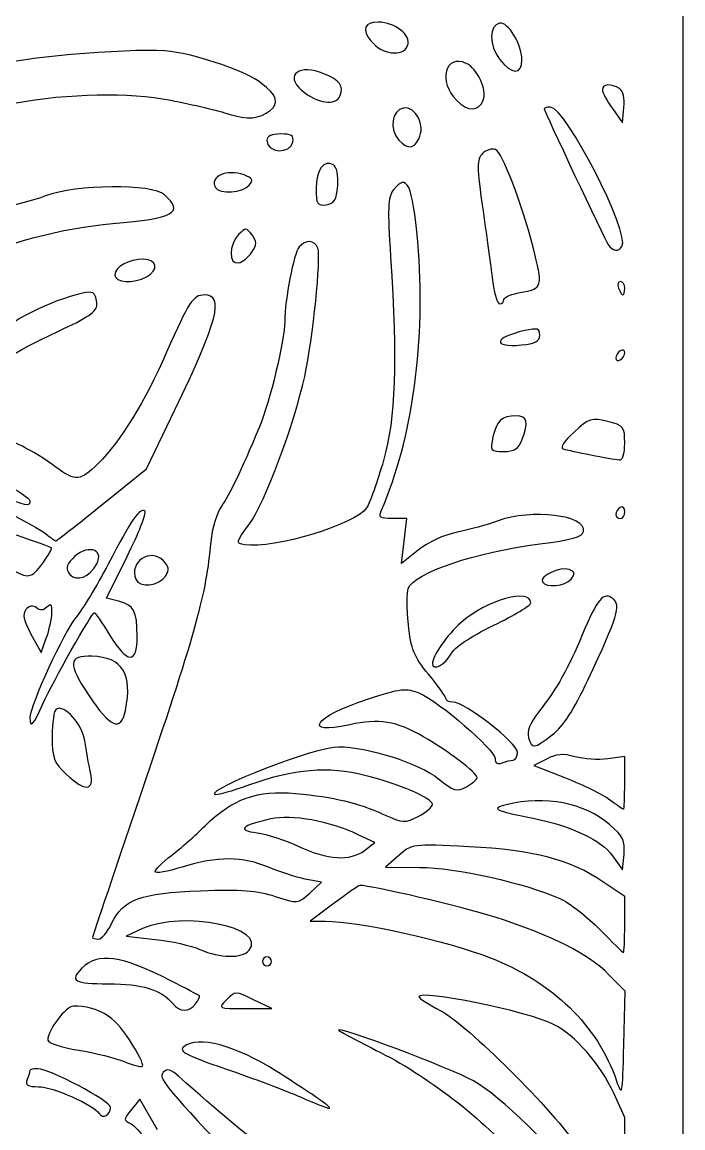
# Model space of a CAD drawing. Extents: x 0 to 87, y 0 to 173.
# Drawn here: x 48.1 to 87.2, y 73.1 to 138.5 of the extents above; entities that cross this region are included whole.
import ezdxf

# ---------------------------------------------------------------- set-up
doc = ezdxf.new("R2010")
doc.units = 0
doc.layers.get('0').update_dxf_attribs({"linetype": 'CONTINUOUS'})

msp = doc.modelspace()

# ---------------------------------------------------------------- linework, layer by layer
at = {"color": 7}
for points in [[(0.367726, 86.415607), (0.367726, 173.198941), (43.759393, 173.198941), (87.151059, 173.198941), (87.151059, 86.415607), (87.151059, -0.367726), (43.759393, -0.367726), (0.367726, -0.367726)], [(70.867066, 137.147144)], [(66.882986, 134.196775)], [(83.400373, 134.604122)], [(75.345478, 133.921312)], [(62.743247, 133.311635)], [(71.532552, 131.644237)], [(64.082525, 131.463957)], [(61.48428, 128.878589)], [(66.730306, 128.854301)], [(83.548659, 125.259965)], [(61.652616, 124.928995)], [(55.418453, 123.466582)], [(83.711476, 122.795816)], [(76.567726, 122.13123)], [(78.684393, 120.017617)], [(83.711476, 118.990586)], [(77.632608, 113.817207)], [(83.711476, 113.635507)], [(52.780832, 109.98426)], [(83.711476, 109.582265)], [(49.289184, 106.54474)], [(52.47527, 106.495218)], [(56.560514, 105.791373)], [(80.533878, 105.594769)], [(49.82468, 103.600295)], [(73.402894, 101.118982)], [(49.317291, 98.255712)], [(54.177361, 97.825764)], [(79.424863, 96.379811)], [(52.106362, 94.15467)], [(83.711476, 93.53418)], [(82.814694, 91.06808)], [(68.312496, 89.541289)], [(53.357698, 85.213026)], [(83.710949, 85.158837)], [(61.486476, 83.637482)], [(62.809393, 82.976024)], [(58.316783, 80.46887)], [(54.417502, 78.34598)], [(65.852101, 74.669745)], [(53.284393, 74.340932)]]:
    msp.add_lwpolyline(points, close=True, dxfattribs=at)
for points in [[(77.625932, 136.314897), (77.626059, 136.314889)], [(82.983872, 133.419993), (83.579184, 132.585399), (83.664957, 133.483697)], [(52.780832, 109.98426), (55.420157, 112.121662), (57.100417, 115.606655)], [(71.491811, 107.310269), (70.506593, 106.518525), (70.663591, 107.844151), (70.820592, 109.169774), (69.961681, 109.169774)], [(53.758978, 104.279121), (53.048239, 104.457505), (54.279178, 106.935498)], [(48.588398, 102.339368), (49.183351, 101.250853), (49.493951, 102.10146)], [(79.087652, 94.950709), (78.339027, 94.558464), (80.214531, 93.828756)], [(83.711476, 93.53418), (83.711476, 95.096505), (82.707747, 94.961877)], [(68.312496, 89.541289), (68.920807, 90.009369), (67.951585, 90.471559)], [(70.342532, 89.239876), (69.556252, 88.548996), (71.577806, 88.540635)], [(82.991344, 89.224083), (83.579184, 88.399982), (83.66791, 89.326024)], [(65.076324, 87.024197), (65.772517, 87.669746), (64.809391, 87.850427)], [(83.710965, 85.158837), (83.710436, 86.812482), (82.424847, 87.688663)], [(66.513559, 86.415607), (65.095072, 85.357274), (66.002752, 85.35701)], [(55.194123, 84.916288), (54.210434, 84.475299), (55.930226, 84.282854)], [(83.654125, 78.061169), (83.729065, 81.216008), (82.759124, 82.209317), (82.759124, 82.209219)], [(61.239239, 80.189081), (62.838203, 80.189081), (61.76097, 80.710812)], [(56.07409, 73.018166), (55.03145, 74.834268), (54.531249, 74.216548)], [(82.05783, 39.314813), (83.711476, 39.319761), (83.711476, 56.534632), (83.711476, 73.749501), (83.057989, 75.178171)]]:
    msp.add_lwpolyline(points, dxfattribs=at)
for points in [[(69.130082, 138.538524), (68.307614, 138.538524), (68.145427, 138.123578), (68.696372, 137.428904)], [(70.867066, 137.147144), (71.102392, 137.76039), (70.130977, 138.538524), (69.130082, 138.538524)], [(76.307781, 138.47767), (75.681377, 138.35916), (75.682507, 137.138672), (76.309633, 136.34125)], [(77.626059, 136.314889), (77.626059, 137.232326), (76.809166, 138.572528), (76.307781, 138.47767)], [(68.696372, 137.428904), (69.335586, 136.622933), (70.602787, 136.458447), (70.867066, 137.147144)], [(56.856268, 136.806554), (55.213938, 137.045922), (48.280926, 136.504037), (46.802101, 136.02072)], [(62.21408, 134.930711), (61.312986, 135.614418), (58.658056, 136.543947), (56.856268, 136.806554)], [(65.915114, 135.487362), (64.48243, 136.08976), (63.563833, 135.411594), (64.59533, 134.513016)], [(74.338053, 136.100344), (73.075768, 136.675479), (72.652599, 135.021264), (73.774909, 133.898955)], [(75.345478, 133.921317), (75.580417, 134.533558), (74.994283, 135.801346), (74.338053, 136.100344)], [(76.309633, 136.34125), (77.029374, 135.426246), (77.625932, 135.4143), (77.625932, 136.314897)], [(66.882986, 134.196775), (67.102276, 134.768235), (66.861343, 135.089503), (65.915114, 135.487362)], [(62.743247, 133.311635), (63.285989, 133.745854), (63.124511, 134.239915), (62.21408, 134.930711)], [(83.400373, 134.604122), (82.906127, 134.917484), (82.388559, 134.88697), (82.388559, 134.544472)], [(47.585982, 133.746539), (50.860674, 134.337377), (54.336603, 134.400607), (56.856268, 133.915176)], [(64.59533, 134.513016), (65.509672, 133.716493), (66.638786, 133.560407), (66.882986, 134.196775)], [(82.388559, 134.544472), (82.388559, 134.385034), (82.65645, 133.879019), (82.983872, 133.419993)], [(83.664957, 133.483697), (83.716543, 134.023936), (83.61108, 134.470532), (83.400373, 134.604122)], [(56.856268, 133.915176), (58.165955, 133.662854), (59.713768, 133.296888), (60.295851, 133.101913)], [(70.632757, 133.457408), (69.93224, 133.357244), (69.756438, 132.158444), (70.354552, 131.560329)], [(71.532552, 131.644237), (71.933549, 132.39351), (71.354381, 133.56059), (70.632757, 133.457408)], [(73.774909, 133.898955), (74.43375, 133.240113), (75.087649, 133.249424), (75.345478, 133.921312)], [(79.309868, 133.511441), (79.111377, 133.511441), (78.948976, 133.467332), (78.948976, 133.413418)], [(83.548659, 125.259965), (84.044946, 126.062975), (80.218661, 133.511441), (79.309868, 133.511441)], [(60.295851, 133.101913), (61.353618, 132.747605), (62.120373, 132.813311), (62.743247, 133.311635)], [(78.948976, 133.413418), (78.948976, 133.276319), (82.484576, 125.780199), (82.740119, 125.375503)], [(63.357958, 131.923941), (62.832808, 131.923941), (62.544809, 131.791186), (62.544809, 131.549114)], [(62.544809, 131.549114), (62.544809, 130.782478), (63.936443, 130.705413), (64.082525, 131.463957)], [(64.082525, 131.463957), (64.151153, 131.820317), (63.987923, 131.923941), (63.357958, 131.923941)], [(70.354552, 131.560329), (70.917239, 130.99764), (71.197174, 131.017581), (71.532552, 131.644237)], [(76.064189, 131.002217), (75.852901, 131.083296), (75.505792, 130.975399), (75.292834, 130.762441)], [(78.288785, 125.230303), (77.601916, 127.894151), (76.462996, 130.849179), (76.064189, 131.002217)], [(66.474597, 130.095937), (65.915302, 130.441599), (65.455226, 129.810727), (65.455226, 128.698141)], [(75.292834, 130.762441), (74.952966, 130.422573), (74.957408, 130.009067), (75.329182, 127.379283)], [(61.195815, 129.500561), (60.190473, 129.87246), (59.105342, 129.390913), (59.502101, 128.748943)], [(66.730306, 128.854301), (66.7824, 129.490473), (66.684411, 129.966265), (66.474597, 130.095937)], [(71.46321, 125.536079), (71.157902, 128.962769), (70.830421, 129.656546), (70.020042, 128.593493)], [(56.490224, 128.324163), (55.753106, 128.991246), (51.26419, 128.947333), (49.447934, 128.255273)], [(59.502101, 128.748943), (59.751846, 128.344848), (61.115326, 128.434026), (61.48428, 128.878589)], [(61.48428, 128.878589), (61.754888, 129.204651), (61.705008, 129.312199), (61.195815, 129.500561)], [(49.447934, 128.255273), (48.72033, 127.978027), (47.494986, 127.666176), (46.724951, 127.562266)], [(53.416684, 126.62276), (57.071511, 126.931714), (57.665519, 127.260535), (56.490224, 128.324163)], [(65.455226, 128.698141), (65.455226, 127.766461), (65.519446, 127.662924), (66.050538, 127.738352)], [(66.050538, 127.738352), (66.533575, 127.806953), (66.661779, 128.017423), (66.730306, 128.854301)], [(70.020042, 128.593493), (69.699648, 128.1732), (69.672441, 127.504817), (69.859435, 124.647899)], [(75.329182, 127.379283), (75.562129, 125.7315), (75.824331, 123.817769), (75.911853, 123.126545)], [(44.421483, 124.212231), (47.049034, 125.467338), (50.413206, 126.368868), (53.416684, 126.62276)], [(61.666321, 125.950522), (61.340272, 126.396422), (61.290353, 126.398356), (60.873256, 125.981259)], [(60.873256, 125.981259), (60.28141, 125.389412), (60.271573, 124.181177), (60.859551, 124.297771)], [(61.652616, 124.928995), (61.952378, 125.381282), (61.954722, 125.556113), (61.666321, 125.950522)], [(65.556487, 125.162498), (65.366294, 125.658134), (64.8281, 125.697525), (64.453728, 125.243212)], [(64.453728, 125.243212), (64.127031, 124.846757), (63.604756, 122.149251), (63.599073, 120.828993)], [(64.780941, 117.585326), (65.273367, 119.858933), (65.761518, 124.628204), (65.556487, 125.162498)], [(69.30672, 109.632795), (71.165889, 113.853579), (71.973466, 119.809144), (71.46321, 125.536079)], [(77.626059, 122.561922), (78.847244, 122.757197), (78.886116, 122.913709), (78.288785, 125.230303)], [(82.740119, 125.375503), (82.978755, 124.997583), (83.35341, 124.944047), (83.548659, 125.259965)], [(55.251374, 124.515607), (54.364104, 124.515607), (53.548976, 124.06775), (53.548976, 123.580258)], [(55.418453, 123.466582), (56.167324, 123.867365), (56.064076, 124.515607), (55.251374, 124.515607)], [(60.859551, 124.297771), (61.096827, 124.344819), (61.453705, 124.62887), (61.652616, 124.928995)], [(69.859435, 124.647899), (70.270553, 118.366865), (70.157747, 115.130056), (69.439888, 112.609357)], [(53.548976, 123.580258), (53.548976, 123.124278), (54.653373, 123.057124), (55.418453, 123.466582)], [(75.911853, 123.126545), (75.999374, 122.435321), (76.182749, 121.869774), (76.319354, 121.869774)], [(83.455195, 123.192691), (83.314244, 123.192691), (83.267449, 123.014097), (83.351211, 122.795816)], [(83.711476, 122.795816), (83.711476, 123.014097), (83.596149, 123.192691), (83.455195, 123.192691)], [(52.244487, 122.519842), (51.803713, 122.792257), (48.685712, 121.596171), (47.396987, 120.660311)], [(52.490643, 121.837064), (52.490643, 122.12892), (52.379872, 122.43617), (52.244487, 122.519842)], [(58.844733, 122.398941), (58.179782, 122.398941), (57.930132, 122.019727), (56.614139, 119.010703)], [(57.100417, 115.606655), (59.652935, 120.900777), (60.037676, 122.398941), (58.844733, 122.398941)], [(76.567726, 122.13123), (76.567726, 122.275031), (77.043976, 122.468844), (77.626059, 122.561922)], [(83.351211, 122.795816), (83.434976, 122.577535), (83.5503, 122.398941), (83.607492, 122.398941)], [(83.607492, 122.398941), (83.664682, 122.398941), (83.711476, 122.577535), (83.711476, 122.795816)], [(50.175538, 120.240872), (51.962214, 121.063205), (52.490643, 121.427539), (52.490643, 121.837064)], [(76.319354, 121.869774), (76.455958, 121.869774), (76.567726, 121.987429), (76.567726, 122.13123)], [(63.599073, 120.828993), (63.594231, 119.701876), (62.723932, 116.076828), (62.102137, 114.593732)], [(78.684393, 120.017617), (78.684393, 120.419024), (78.548124, 120.460397), (77.789558, 120.289312)], [(45.736695, 117.093598), (46.289965, 118.163504), (47.451666, 118.987186), (50.175538, 120.240872)], [(77.789558, 120.289312), (75.973186, 119.879655), (75.842085, 119.273047), (77.606282, 119.441291)], [(77.606282, 119.441291), (78.427466, 119.519605), (78.684393, 119.65695), (78.684393, 120.017617)], [(83.446893, 119.091649), (83.301372, 119.001712), (83.182309, 118.809066), (83.182309, 118.663545)], [(83.711476, 118.990586), (83.711476, 119.136107), (83.592413, 119.181586), (83.446893, 119.091649)], [(56.614139, 119.010703), (55.337557, 116.09179), (53.918816, 113.790584), (52.55501, 112.426779)], [(83.182309, 118.663545), (83.182309, 118.518025), (83.301372, 118.472545), (83.446893, 118.562482)], [(83.446893, 118.562482), (83.592413, 118.65242), (83.711476, 118.845065), (83.711476, 118.990586)], [(61.50641, 108.852705), (62.418614, 110.089151), (64.167583, 114.753353), (64.780941, 117.585326)], [(77.29533, 115.25114), (76.433667, 115.245266), (76.128814, 114.967906), (75.918486, 113.99842)], [(77.632608, 113.817207), (78.035878, 114.877887), (77.947041, 115.255574), (77.29533, 115.25114)], [(82.698275, 114.918834), (81.753091, 115.158748), (81.61963, 115.116041), (80.710252, 114.282657)], [(62.102137, 114.593732), (60.985265, 111.929796), (60.344553, 110.58929), (59.868856, 109.921236)], [(83.711476, 113.635507), (83.711476, 114.603903), (83.65445, 114.676132), (82.698275, 114.918834)], [(50.082373, 112.201862), (48.683735, 113.214391), (47.272363, 113.932274), (46.68035, 113.932274)], [(75.918486, 113.99842), (75.739387, 113.172888), (75.764755, 113.138524), (76.553253, 113.138524)], [(76.553253, 113.138524), (77.191433, 113.138524), (77.432109, 113.289858), (77.632608, 113.817207)], [(80.710252, 114.282657), (80.123554, 113.744989), (79.868562, 113.350694), (80.069806, 113.292334)], [(80.069806, 113.292334), (80.479474, 113.173539), (82.924907, 112.696006), (83.380747, 112.645791)], [(83.380747, 112.645791), (83.594742, 112.622216), (83.711476, 112.971546), (83.711476, 113.635507)], [(69.439888, 112.609357), (69.08763, 111.37243), (68.638457, 110.107569), (68.441731, 109.798554)], [(52.55501, 112.426779), (51.50694, 111.378709), (51.251514, 111.355476), (50.082373, 112.201862)], [(46.945796, 111.280683), (47.812648, 110.8431), (48.521893, 110.367725), (48.521893, 110.224297)], [(48.521893, 110.224297), (48.521893, 109.852092), (48.364159, 109.884461), (46.453856, 110.648705)], [(50.059302, 107.855271), (50.104514, 107.850641), (51.329201, 108.808689), (52.780832, 109.98426)], [(59.868856, 109.921236), (59.582706, 109.519376), (59.29676, 108.57547), (59.224759, 107.795089)], [(83.711476, 109.582265), (83.711476, 109.809134), (83.592413, 109.92117), (83.446893, 109.831232)], [(47.331268, 109.469309), (48.204393, 109.045102), (49.156893, 108.510298), (49.447934, 108.280856)], [(55.320565, 109.603048), (55.053939, 109.869674), (54.536102, 109.121803), (53.152598, 106.472027)], [(54.279178, 106.935498), (54.956197, 108.298395), (55.424819, 109.498791), (55.320565, 109.603048)], [(68.441731, 109.798554), (67.825543, 108.83065), (62.951863, 107.361069), (61.237593, 107.626256)], [(69.961681, 109.169774), (69.242363, 109.169774), (69.135916, 109.245027), (69.30672, 109.632795)], [(81.271594, 108.39931), (81.461118, 109.38342), (78.220586, 109.77766), (76.170843, 109.019861)], [(83.446893, 109.831232), (83.301372, 109.741295), (83.182309, 109.555674), (83.182309, 109.418742)], [(83.182309, 109.418742), (83.182309, 109.281809), (83.301372, 109.169774), (83.446893, 109.169774)], [(83.446893, 109.169774), (83.592413, 109.169774), (83.711476, 109.355395), (83.711476, 109.582265)], [(61.237593, 107.626256), (60.684444, 107.711825), (60.692787, 107.74988), (61.50641, 108.852705)], [(76.170843, 109.019861), (75.58876, 108.804662), (74.519528, 108.51011), (73.794771, 108.365301)], [(49.801963, 107.437994), (49.752769, 107.481283), (48.819549, 107.820545), (47.728143, 108.191909)], [(49.447934, 108.280856), (49.738976, 108.051412), (50.014092, 107.859901), (50.059302, 107.855271)], [(73.794771, 108.365301), (73.033445, 108.213186), (72.061022, 107.767699), (71.491811, 107.310269)], [(78.681591, 107.672534), (80.572441, 107.909937), (81.211907, 108.089377), (81.271594, 108.39931)], [(49.289184, 106.54474), (49.620405, 106.992743), (49.851157, 107.394706), (49.801963, 107.437994)], [(52.47527, 106.495218), (52.97251, 107.424315), (51.826364, 107.662491), (51.039927, 106.793488)], [(56.418266, 106.678463), (55.643653, 107.453073), (54.386943, 106.61232), (54.781704, 105.583585)], [(59.224759, 107.795089), (58.935747, 104.662549), (58.356725, 102.55318), (55.359014, 93.712255)], [(70.903484, 105.036668), (71.260658, 105.967451), (74.885836, 107.195961), (78.681591, 107.672534)], [(51.039927, 106.793488), (50.654905, 106.368043), (50.627489, 106.194625), (50.894409, 105.873005)], [(56.560514, 105.791373), (56.779951, 106.141861), (56.746547, 106.350178), (56.418266, 106.678463)], [(47.331268, 106.217141), (48.435731, 105.591814), (48.605678, 105.620251), (49.289184, 106.54474)], [(50.894409, 105.873005), (51.281179, 105.406976), (52.056091, 105.711972), (52.47527, 106.495218)], [(53.152598, 106.472027), (52.491865, 105.206549), (51.639449, 103.800585), (51.25834, 103.347663)], [(80.416133, 106.159091), (79.905201, 106.355155), (78.63305, 105.762735), (78.84133, 105.425732)], [(80.533878, 105.594769), (80.79922, 105.914486), (80.777083, 106.020582), (80.416133, 106.159091)], [(54.781704, 105.583585), (54.988291, 105.04523), (56.180556, 105.184501), (56.560514, 105.791373)], [(78.84133, 105.425732), (79.068075, 105.058848), (80.181381, 105.170036), (80.533878, 105.594769)], [(70.913458, 102.902242), (70.817375, 103.840071), (70.81289, 104.800564), (70.903484, 105.036668)], [(78.155226, 104.173658), (78.155226, 105.089153), (75.544505, 104.357384), (74.012854, 103.012576)], [(83.018818, 104.433166), (82.472617, 104.886474), (82.074123, 104.418244), (81.195349, 102.290607)], [(48.90725, 103.887664), (48.693705, 104.064893), (48.495598, 104.032936), (48.292774, 103.788549)], [(49.82468, 103.600295), (49.840105, 104.097188), (49.772155, 104.17587), (49.533604, 103.937319)], [(54.867842, 102.224462), (54.863, 103.729605), (54.692931, 104.044713), (53.758978, 104.279121)], [(75.961145, 102.861438), (77.167891, 103.445538), (78.155226, 104.036035), (78.155226, 104.173658)], [(81.534402, 99.620956), (83.297247, 103.389798), (83.496743, 104.036524), (83.018818, 104.433166)], [(48.292774, 103.788549), (48.064142, 103.513064), (48.133963, 103.1708), (48.588398, 102.339368)], [(51.25834, 103.347663), (50.546971, 102.50225), (48.521893, 98.094496), (48.521893, 97.391556)], [(49.533604, 103.937319), (49.325429, 103.729144), (49.118065, 103.712706), (48.90725, 103.887664)], [(49.317291, 98.255712), (49.84156, 99.441664), (52.198267, 103.613524), (52.343947, 103.613524)], [(49.493951, 102.10146), (49.664781, 102.569293), (49.81361, 103.243769), (49.82468, 103.600295)], [(52.343947, 103.613524), (52.381126, 103.613524), (52.781613, 103.018212), (53.233915, 102.290607)], [(72.10815, 99.962766), (71.236343, 101.017771), (71.062773, 101.44483), (70.913458, 102.902242)], [(74.012854, 103.012576), (73.222363, 102.318516), (72.334393, 101.033683), (72.334393, 100.583955)], [(73.402894, 101.118982), (73.638728, 101.55964), (74.54029, 102.173704), (75.961145, 102.861438)], [(53.233915, 102.290607), (54.309957, 100.559619), (54.873282, 100.536814), (54.867842, 102.224462)], [(81.195349, 102.290607), (80.388288, 100.336599), (79.719445, 99.153364), (78.617678, 97.730514)], [(52.195254, 101.026526), (50.783702, 101.066661), (50.743985, 100.631175), (51.986799, 98.740854)], [(54.177361, 97.825764), (54.608746, 99.982681), (53.994002, 100.975385), (52.195254, 101.026526)], [(72.334393, 100.583955), (72.334393, 100.155248), (73.089463, 100.533332), (73.402894, 101.118982)], [(73.128143, 98.525145), (73.128143, 98.636952), (72.669146, 99.283882), (72.10815, 99.962766)], [(79.424863, 96.379811), (80.076876, 96.877124), (80.695755, 97.827984), (81.534402, 99.620956)], [(68.493344, 98.490778), (70.492567, 99.141854), (70.76422, 99.172628), (71.56912, 98.839229)], [(71.56912, 98.839229), (72.735625, 98.356047), (76.038559, 95.499531), (76.038559, 94.973873)], [(48.521893, 97.391556), (48.521893, 96.71576), (48.742468, 96.955404), (49.317291, 98.255712)], [(51.77264, 96.015921), (51.624664, 97.017914), (50.561124, 98.204168), (50.078293, 97.905763)], [(51.986799, 98.740854), (53.260429, 96.803662), (53.918001, 96.528964), (54.177361, 97.825764)], [(67.442588, 96.97648), (64.561368, 96.331693), (65.34899, 97.466777), (68.493344, 98.490778)], [(73.553759, 98.321857), (73.319672, 98.321857), (73.128143, 98.413337), (73.128143, 98.525145)], [(77.361476, 95.360411), (77.361476, 95.894139), (74.240009, 98.321857), (73.553759, 98.321857)], [(50.078293, 97.905763), (49.949878, 97.826396), (49.844809, 97.101882), (49.844809, 96.295729)], [(78.617678, 97.730514), (78.094266, 97.054564), (77.905933, 96.573829), (78.021675, 96.20916)], [(71.805226, 96.270561), (70.176541, 97.195963), (69.159033, 97.360605), (67.442588, 96.97648)], [(49.844809, 96.295729), (49.844809, 94.997209), (49.938551, 94.742429), (50.666542, 94.062386)], [(74.980226, 93.846417), (74.980226, 94.123494), (73.223787, 95.464553), (71.805226, 96.270561)], [(78.021675, 96.20916), (78.238538, 95.525881), (78.317971, 95.535541), (79.424863, 96.379811)], [(52.106362, 94.15467), (52.004148, 94.627613), (51.853973, 95.465175), (51.77264, 96.015921)], [(59.4618, 92.849996), (59.08235, 93.229456), (65.424457, 95.676024), (66.787533, 95.676024)], [(66.787533, 95.676024), (68.505491, 95.676024), (71.540979, 94.705985), (72.675147, 93.79454)], [(76.038559, 94.973873), (76.038559, 94.706157), (76.185652, 94.617521), (76.457074, 94.721675)], [(76.457074, 94.721675), (76.687257, 94.810006), (76.984913, 94.882274), (77.118533, 94.882274)], [(77.118533, 94.882274), (77.25215, 94.882274), (77.361476, 95.097436), (77.361476, 95.360411)], [(80.770148, 95.085101), (80.060057, 95.281168), (79.656892, 95.248963), (79.087652, 94.950709)], [(82.707747, 94.961877), (82.155697, 94.88783), (81.283776, 94.943276), (80.770148, 95.085101)], [(68.337057, 93.984318), (66.20528, 94.530452), (64.117498, 94.358116), (61.521631, 93.421734)], [(50.666542, 94.062386), (51.802736, 93.001021), (52.348138, 93.035977), (52.106362, 94.15467)], [(55.359014, 93.712255), (53.635891, 88.630358), (52.226059, 84.433405), (52.226059, 84.385692)], [(72.334393, 92.258102), (72.334393, 92.623315), (70.416219, 93.451661), (68.337057, 93.984318)], [(72.675147, 93.79454), (73.603546, 93.04846), (73.768527, 93.000296), (74.34285, 93.307662)], [(74.34285, 93.307662), (74.693407, 93.495275), (74.980226, 93.737716), (74.980226, 93.846417)], [(80.214531, 93.828756), (81.246059, 93.427418), (82.425095, 92.849203), (82.83461, 92.543836)], [(58.890604, 90.997744), (60.512346, 92.599513), (61.983586, 93.12633), (64.23877, 92.912803)], [(61.521631, 93.421734), (60.457956, 93.038046), (59.53103, 92.780763), (59.4618, 92.849996)], [(64.23877, 92.912803), (66.56166, 92.692863), (67.879471, 92.379176), (69.451122, 91.672066)], [(83.64533, 91.980239), (83.68171, 91.975636), (83.711476, 92.674903), (83.711476, 93.53418)], [(71.501643, 91.554805), (71.959655, 91.791652), (72.334393, 92.108136), (72.334393, 92.258102)], [(76.700018, 92.246701), (75.77246, 92.022668), (76.007148, 91.903881), (78.287518, 91.443183)], [(82.814694, 91.06808), (81.321876, 92.361329), (79.015333, 92.805922), (76.700018, 92.246701)], [(82.83461, 92.543836), (83.244126, 92.238468), (83.60895, 91.984849), (83.64533, 91.980239)], [(67.951585, 90.471559), (66.261536, 91.277488), (64.012337, 91.683517), (62.776335, 91.405805)], [(69.451122, 91.672066), (70.599998, 91.155173), (70.71601, 91.148538), (71.501643, 91.554805)], [(56.898979, 89.248589), (57.431794, 89.654975), (58.328026, 90.442095), (58.890604, 90.997744)], [(62.776335, 91.405805), (61.00681, 91.008221), (60.747627, 90.746739), (61.961657, 90.583904)], [(78.287518, 91.443183), (80.600074, 90.975982), (82.320715, 90.164245), (82.991344, 89.224083)], [(83.66791, 89.326024), (83.743213, 90.111998), (83.614162, 90.375491), (82.814694, 91.06808)], [(61.961657, 90.583904), (62.547013, 90.505391), (63.661827, 90.140642), (64.439022, 89.77335)], [(64.439022, 89.77335), (66.117959, 88.979904), (67.477108, 88.898476), (68.312496, 89.541289)], [(74.485561, 89.760862), (71.135819, 89.930399), (71.127173, 89.929311), (70.342532, 89.239876)], [(82.424847, 87.688663), (80.494595, 89.004211), (78.343749, 89.565594), (74.485561, 89.760862)], [(55.930226, 88.284145), (55.930226, 88.408203), (56.366167, 88.842202), (56.898979, 89.248589)], [(62.644435, 88.546276), (61.13013, 89.195383), (59.596004, 89.199514), (57.541298, 88.560008)], [(57.541298, 88.560008), (56.655208, 88.284225), (55.930226, 88.160087), (55.930226, 88.284145)], [(64.809391, 87.850427), (64.279672, 87.949805), (63.305441, 88.262936), (62.644435, 88.546276)], [(71.577806, 88.540635), (73.690835, 88.531904), (77.882967, 87.599647), (79.87198, 86.696172)], [(53.357698, 85.213026), (54.039831, 86.643475), (55.06802, 87.023903), (58.611355, 87.156872)], [(58.611355, 87.156872), (61.029062, 87.2476), (61.977968, 87.176531), (63.034743, 86.825513)], [(63.034743, 86.825513), (64.377903, 86.379389), (64.381279, 86.379717), (65.076324, 87.024197)], [(68.041136, 87.473941), (67.981137, 87.473941), (67.293728, 86.997691), (66.513559, 86.415607)], [(76.038559, 85.589324), (74.09752, 86.210399), (68.735644, 87.473941), (68.041136, 87.473941)], [(79.87198, 86.696172), (80.455725, 86.431017), (81.524171, 85.604572), (82.246306, 84.85963)], [(61.486476, 83.637482), (62.602425, 84.982119), (57.606031, 85.997545), (55.194123, 84.916288)], [(52.573931, 84.298941), (52.765259, 84.298941), (53.117954, 84.710278), (53.357698, 85.213026)], [(66.002752, 85.35701), (67.995686, 85.356216), (73.195614, 84.201114), (75.773976, 83.18645)], [(82.759124, 82.209219), (81.582054, 83.414648), (79.39096, 84.516656), (76.038559, 85.589324)], [(83.635368, 83.505191), (83.677218, 83.505191), (83.71123, 84.249331), (83.710949, 85.158837)], [(52.226059, 84.385692), (52.226059, 84.33798), (52.3826, 84.298941), (52.573931, 84.298941)], [(82.246306, 84.85963), (82.968439, 84.114688), (83.593517, 83.505191), (83.635368, 83.505191)], [(55.930226, 84.282854), (56.876111, 84.177008), (58.066736, 83.908916), (58.576059, 83.687092)], [(56.856268, 81.833278), (53.902713, 83.34851), (52.557159, 83.533909), (51.583103, 82.559853)], [(58.576059, 83.687092), (59.783715, 83.161121), (61.072895, 83.139148), (61.486476, 83.637482)], [(62.544809, 83.240607), (62.399288, 83.240607), (62.280226, 83.121545), (62.280226, 82.976024)], [(62.809393, 82.976024), (62.809393, 83.121545), (62.69033, 83.240607), (62.544809, 83.240607)], [(75.773976, 83.18645), (79.47239, 81.731009), (82.081121, 79.197335), (83.209702, 75.964664)], [(51.583103, 82.559853), (50.842659, 81.819409), (51.132833, 81.653107), (53.16524, 81.653107)], [(62.280226, 82.976024), (62.280226, 82.830503), (62.399288, 82.711441), (62.544809, 82.711441)], [(62.544809, 82.711441), (62.69033, 82.711441), (62.809393, 82.830503), (62.809393, 82.976024)], [(58.547616, 80.945503), (58.490501, 80.985847), (57.729393, 81.385346), (56.856268, 81.833278)], [(53.16524, 81.653107), (55.17465, 81.653107), (56.284013, 81.311406), (56.974081, 80.479929)], [(61.76097, 80.710812), (60.688855, 81.230068), (60.681261, 81.230068), (60.162006, 80.710812)], [(79.49619, 79.25376), (77.95523, 80.025412), (71.540643, 81.337658), (71.540643, 80.881244)], [(56.974081, 80.479929), (57.408765, 79.956165), (57.887997, 79.95222), (58.316783, 80.46887)], [(58.316783, 80.468877), (58.500859, 80.690675), (58.604735, 80.905157), (58.547616, 80.945503)], [(60.162006, 80.710812), (59.642751, 80.191557), (59.647865, 80.189081), (61.239239, 80.189081)], [(71.540643, 80.881244), (71.540643, 80.795939), (72.106189, 80.433466), (72.797413, 80.075746)], [(51.097691, 80.328714), (50.647984, 80.330037), (49.583247, 78.918702), (49.581215, 78.318445)], [(54.417502, 78.34598), (53.490712, 79.773899), (52.569541, 80.324063), (51.097691, 80.328714)], [(72.797413, 80.075746), (74.381101, 79.256162), (79.516026, 74.142346), (81.002164, 71.904725)], [(74.76722, 75.910943), (73.30199, 76.708421), (66.778143, 79.155724), (66.778143, 78.907902)], [(83.057989, 75.178171), (82.267518, 76.906316), (80.776159, 78.612804), (79.49619, 79.25376)], [(63.1009, 76.484459), (60.701555, 78.010549), (58.443286, 78.607296), (57.628007, 77.930674)], [(66.778143, 78.907902), (66.778143, 78.87357), (67.896258, 78.279286), (69.262845, 77.587271)], [(49.581215, 78.318445), (49.580686, 78.157869), (50.395571, 77.891838), (51.392103, 77.727265)], [(55.178867, 76.784515), (55.277827, 76.845676), (54.935213, 77.548335), (54.417502, 78.34598)], [(57.628007, 77.930674), (57.305268, 77.662823), (57.734494, 77.435914), (60.089391, 76.629466)], [(83.209702, 75.964664), (83.569331, 74.934556), (83.581182, 74.990468), (83.654125, 78.061169)], [(51.392103, 77.727265), (52.388635, 77.562691), (53.607846, 77.258227), (54.10146, 77.050678)], [(69.262845, 77.587271), (72.305931, 76.046306), (75.596157, 73.445092), (77.841382, 70.805178)], [(48.984913, 76.630003), (48.730252, 76.627887), (48.521893, 76.57623), (48.521893, 76.515373)], [(53.284393, 74.340932), (53.284393, 74.718675), (49.683143, 76.636002), (48.984913, 76.630003)], [(54.10146, 77.050678), (54.595075, 76.843128), (55.079908, 76.723356), (55.178867, 76.784515)], [(57.315785, 76.187956), (56.860829, 76.595864), (56.643087, 76.650969), (56.409442, 76.417323)], [(60.089391, 76.629466), (61.658153, 76.092238), (63.656059, 75.340795), (64.529184, 74.959594)], [(48.361293, 75.986206), (48.235859, 75.659329), (48.382619, 75.567691), (49.031546, 75.567691)], [(48.521893, 76.515373), (48.521893, 76.454513), (48.449624, 76.216388), (48.361293, 75.986206)], [(56.409442, 76.417323), (56.10456, 76.112441), (56.508158, 75.606558), (60.188721, 71.680284)], [(69.291684, 67.48675), (64.883035, 69.890222), (62.018881, 71.971202), (57.315785, 76.187956)], [(65.852101, 74.669745), (65.561059, 74.890519), (64.323018, 75.707139), (63.1009, 76.484459)], [(81.253896, 69.549939), (79.654395, 71.791441), (76.309506, 75.071528), (74.76722, 75.910943)], [(49.031546, 75.567691), (49.868489, 75.567691), (52.308048, 74.489686), (52.622492, 73.980905)], [(64.529184, 74.959594), (66.355743, 74.162134), (66.588513, 74.111133), (65.852101, 74.669745)], [(52.622492, 73.980905), (52.83073, 73.643972), (53.284393, 73.89073), (53.284393, 74.340932)], [(54.531249, 74.216548), (54.0472, 73.618773), (54.04676, 73.591505), (54.517623, 73.371882)], [(54.517623, 73.371882), (54.785234, 73.247059), (56.130007, 71.602275), (57.50601, 69.716801)]]:
    msp.add_open_spline(points, degree=3, dxfattribs=at)

doc.saveas('drawing.dxf')
